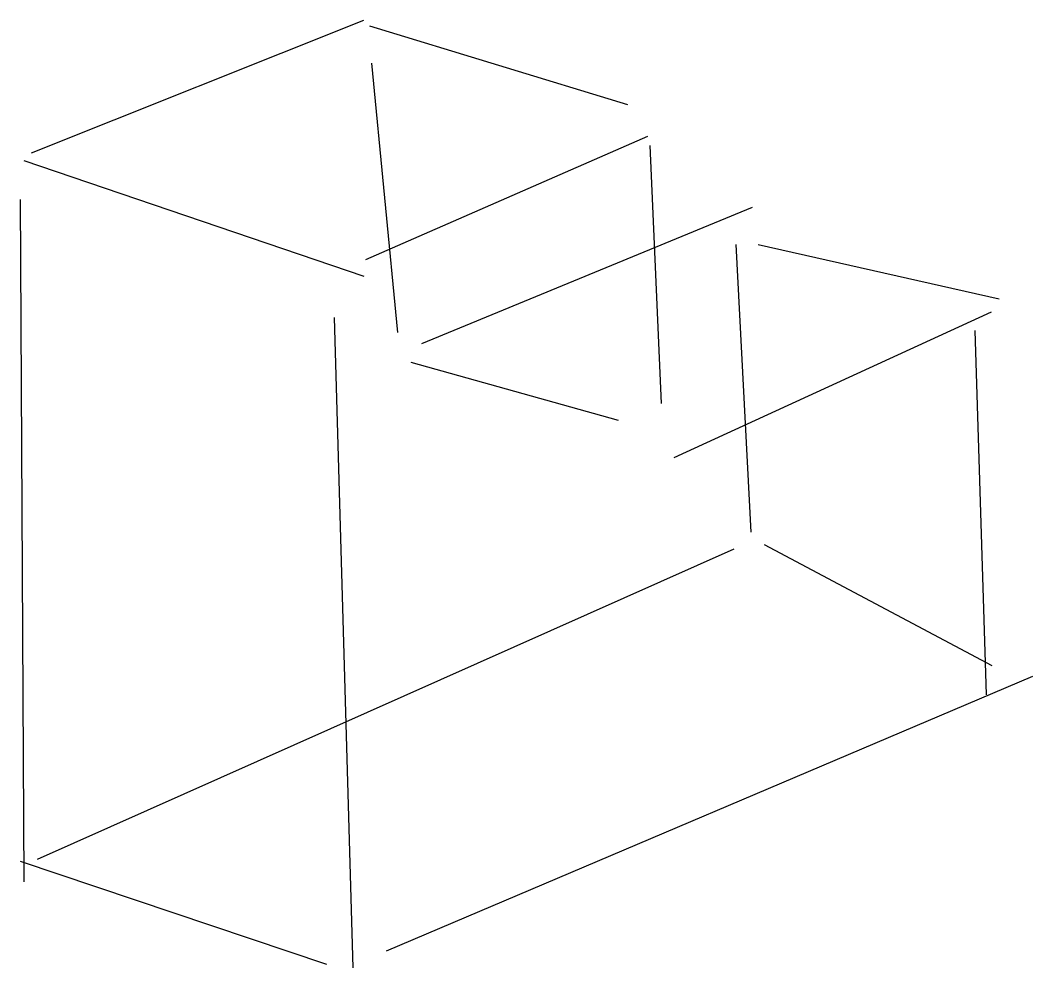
# Model space of a CAD drawing. Header units: metres. Extents: x -435 to -101, y -145 to 167.
import ezdxf

# ---------------------------------------------------------------- set-up
doc = ezdxf.new("R2010")
doc.units = ezdxf.units.M

msp = doc.modelspace()

# ---------------------------------------------------------------- linework, layer by layer
at = {"color": 0, "linetype": 'CONTINUOUS'}
for p, q in [((-430.940506, 123.037975), (-321.436709, 166.716456)), ((-319.591139, 164.870886), (-234.694937, 139.032911)), ((-318.975949, 152.567089), (-310.363291, 63.979747)), ((-320.821519, 87.972152), (-227.927848, 128.574684)), ((-227.312658, 125.498734), (-223.621519, 40.602532)), ((-433.401266, 120.577215), (-321.436709, 82.435443)), ((-434.631646, 107.658228), (-433.401266, -116.886076)), ((-302.365823, 60.288608), (-193.477215, 105.197468)), ((-199.013924, 92.893671), (-194.092405, -1.84557)), ((-191.631646, 92.893671), (-112.272152, 75.053165)), ((-219.31519, 22.762025), (-114.732911, 70.746835)), ((-331.279747, 68.901266), (-325.127848, -145.18481)), ((-120.26962, 64.594937), (-116.578481, -55.367089)), ((-306.056962, 54.136709), (-237.770886, 35.065823)), ((-189.618562, -5.842553), (-114.643609, -45.702654)), ((-199.629114, -7.382278), (-429.094937, -109.503797)), ((-314.05443, -139.648101), (-101.198734, -49.21519)), ((-434.631646, -110.118987), (-333.740506, -143.95443))]:
    msp.add_line(p, q, dxfattribs=at)

doc.saveas('drawing.dxf')
